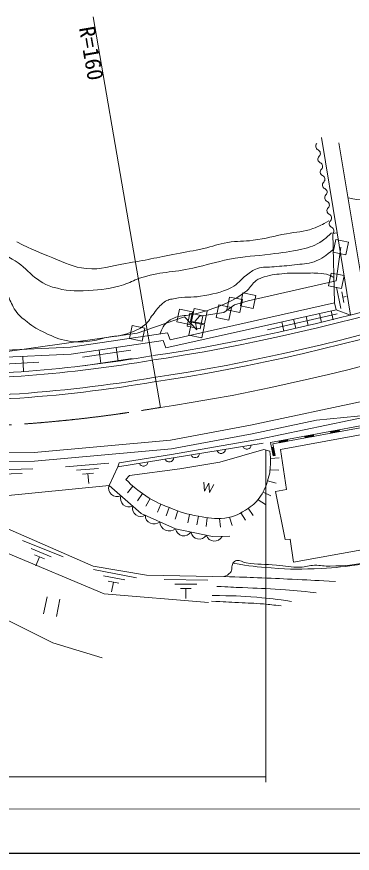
# Model space of a CAD drawing. Units: millimetres, scale not verified. Extents: x 40000 to 680000, y 20000 to 380000.
# Drawn here: x 192518 to 230942, y 205000 to 300878 of the extents above; entities that cross this region are included whole.
import ezdxf
from ezdxf.enums import TextEntityAlignment as Align

# ---------------------------------------------------------------- set-up
doc = ezdxf.new("R2010")
doc.units = ezdxf.units.MM
doc.header["$LTSCALE"] = 1000
doc.linetypes.add('CHAIN', pattern=[18.5, 12, -1.5, 3.5, -1.5])
for name, color, linetype, lineweight in [('M-BGD', 7, 'Continuous', 13), ('M-BMK', 2, 'CHAIN', 13), ('M-BMK-ROW', 30, 'Continuous', 13), ('M-STR-HTXT', 7, 'Continuous', 13), ('M-STR-STRC', 7, 'Continuous', 13), ('M-TTL-BAND', 7, 'Continuous', 25)]:
    doc.layers.add(name, color=color, linetype=linetype, lineweight=lineweight)
doc.styles.add('ＭＳ ゴシック', font='')
doc.styles.get('ＭＳ ゴシック').set_extended_font_data('MS Gothic')

msp = doc.modelspace()

# ---------------------------------------------------------------- linework, layer by layer
at = {"layer": 'M-BGD'}
for p, q in [((229204, 276091), (227401, 287053)), ((229408, 286424), (232622, 267166)), ((228700, 276017), (229204, 276091)), ((228916, 268080), (228700, 276017)), ((229204, 276091), (230757, 266690)), ((229615, 267422), (229128, 269875)), ((229984, 268133), (229740, 269359)), ((229862, 268746), (230249, 268823)), ((210106, 263861), (228916, 268080)), ((228916, 268080), (229091, 267299)), ((209610, 262930), (229091, 267299)), ((221253, 265006), (229219, 266826)), ((227434, 265841), (227199, 266875)), ((228767, 266145), (228533, 267174)), ((230757, 266690), (229091, 267299)), ((223105, 264856), (222866, 265903)), ((224462, 265165), (224225, 266208)), ((225908, 265494), (225671, 266532)), ((198668, 263005), (209801, 264642)), ((209801, 264642), (210106, 263861)), ((198745, 262208), (209287, 263758)), ((209287, 263758), (209610, 262930)), ((188684, 262549), (198668, 263005)), ((204145, 261409), (203917, 262968)), ((189228, 261773), (198745, 262208)), ((193308, 260215), (193207, 261955)), ((200060, 261875), (205570, 262679)), ((202164, 261132), (201938, 262677)), ((189267, 260969), (195062, 261303)), ((200179, 260882), (205725, 261691)), ((234089, 255327), (220307, 252472)), ((234089, 255327), (226846, 254639)), ((226846, 254639), (219491, 253079)), ((221597, 252070), (234361, 254448)), ((221832, 251910), (234397, 254251)), ((222733, 251270), (234624, 253458)), ((228487, 253150), (228451, 253347)), ((228460, 253298), (229443, 253481)), ((228469, 253248), (229452, 253432)), ((228478, 253199), (229461, 253382)), ((228487, 253150), (229471, 253333)), ((229471, 253333), (229434, 253530)), ((220307, 252472), (210243, 250685)), ((219491, 253079), (210252, 251359)), ((222589, 252051), (222552, 252248)), ((222562, 252199), (223545, 252382)), ((222571, 252150), (223554, 252333)), ((222580, 252100), (223563, 252284)), ((222589, 252051), (223572, 252234)), ((223572, 252234), (223535, 252431)), ((225538, 252601), (225502, 252797)), ((225511, 252748), (226494, 252931)), ((225520, 252699), (226503, 252882)), ((225529, 252650), (226512, 252833)), ((225538, 252601), (226521, 252784)), ((226521, 252784), (226485, 252980)), ((210252, 251359), (194561, 249953)), ((204090, 249276), (220755, 252019)), ((215775, 249834), (220815, 251280)), ((220815, 251280), (221518, 251087)), ((221902, 250538), (221597, 252070)), ((221706, 251519), (221903, 251558)), ((221706, 251519), (221902, 250538)), ((221756, 251528), (221951, 250548)), ((221805, 251538), (222000, 250557)), ((222098, 250577), (221832, 251910)), ((221854, 251548), (222049, 250567)), ((223413, 246685), (222733, 251270)), ((210243, 250685), (204229, 249748)), ((221581, 250246), (222577, 250334)), ((221902, 250538), (222098, 250577)), ((221902, 250538), (222098, 250577)), ((194561, 249953), (186608, 249858)), ((198090, 249283), (203071, 249724)), ((204229, 249748), (204090, 249276)), ((211207, 249055), (215775, 249834)), ((189362, 248935), (194360, 249054)), ((190623, 248465), (193123, 248525)), ((199379, 248895), (201869, 249116)), ((200046, 248452), (201291, 248562)), ((200668, 248507), (200768, 247385)), ((203084, 247168), (204090, 249276)), ((205445, 248284), (211207, 249055)), ((221528, 248933), (222528, 248896)), ((205014, 247823), (205445, 248284)), ((213926, 247526), (214017, 246486)), ((214017, 246486), (214515, 247404)), ((214515, 247404), (214605, 246364)), ((221250, 247704), (222213, 247437)), ((190085, 245881), (203084, 247168)), ((203084, 247168), (206765, 243954)), ((205812, 247082), (205186, 246302)), ((214605, 246364), (215101, 247282)), ((222151, 246447), (223413, 246685)), ((223242, 240947), (222151, 246447)), ((206912, 246233), (206356, 245402)), ((207786, 245655), (207309, 244776)), ((220147, 245500), (220997, 244973)), ((220720, 246379), (221634, 245973)), ((209023, 245018), (208644, 244092)), ((209990, 244616), (209623, 243685)), ((219038, 244558), (219599, 243730)), ((206765, 243954), (210706, 242169)), ((210982, 244240), (210678, 243287)), ((212318, 243845), (212118, 242865)), ((213318, 243637), (213143, 242653)), ((218168, 244012), (218712, 243173)), ((214337, 243457), (214225, 242463)), ((215733, 243366), (215853, 242374)), ((216867, 243509), (217179, 242559)), ((191479, 242179), (201259, 237916)), ((210706, 242169), (214942, 241292)), ((193174, 240839), (197822, 238994)), ((214942, 241292), (216904, 241329)), ((223836, 241009), (223242, 240947)), ((224206, 238371), (223836, 241009)), ((194152, 239913), (196475, 238990)), ((232452, 239844), (224206, 238371)), ((191256, 239462), (202520, 234725)), ((194548, 239217), (195710, 238756)), ((195129, 238987), (194713, 237940)), ((201259, 237916), (207369, 236861)), ((201326, 237535), (206235, 236583)), ((207369, 236861), (216887, 236694)), ((202458, 236806), (204912, 236330)), ((202977, 236196), (204204, 235958)), ((203590, 236077), (203376, 234971)), ((209392, 236362), (214392, 236311)), ((184586, 235189), (196634, 229109)), ((210637, 235849), (213137, 235824)), ((211257, 235343), (212507, 235330)), ((211882, 235336), (211871, 234210)), ((195994, 234409), (195589, 232451)), ((197463, 234105), (197058, 232147)), ((214489, 233746), (202520, 234725)), ((196634, 229109), (202313, 227394))]:
    msp.add_line(p, q, dxfattribs=at)
for points in [[(246337, 270850), (244157, 270252), (241982, 269657), (239810, 269067), (237641, 268484), (235475, 267908), (233311, 267343), (231150, 266789), (228989, 266248), (226831, 265722), (224673, 265213), (222516, 264722), (220359, 264252), (218202, 263803), (216046, 263377), (213890, 262976), (211734, 262602), (209571, 262256), (208088, 262035)], [(246469, 270368), (244289, 269770), (242113, 269175), (239940, 268585), (237770, 268001), (235602, 267425), (233436, 266859), (231272, 266304), (229109, 265762), (226947, 265236), (224786, 264726), (222624, 264234), (220463, 263763), (218302, 263312), (216140, 262886), (213978, 262484), (211816, 262109), (209647, 261762), (208161, 261541)], [(246998, 268439), (244818, 267841), (242639, 267245), (240462, 266654), (238287, 266069), (236112, 265491), (233938, 264922), (231763, 264365), (229589, 263821), (227413, 263291), (225237, 262778), (223059, 262282), (220880, 261806), (218699, 261352), (216516, 260921), (214332, 260516), (212145, 260136), (209953, 259785), (208455, 259563)]]:
    msp.add_lwpolyline(points, dxfattribs=at)
for centre, radius, start, end in [((227205, 286035), 452, 133.76533, 246.05528), ((227463, 284557), 452, 133.76533, 246.05528), ((226839, 285209), 452, 313.76533, 66.05528), ((227097, 283732), 452, 313.76533, 66.05528), ((227722, 283079), 452, 133.76533, 246.05528), ((227980, 281602), 452, 133.76533, 246.05528), ((227355, 282254), 452, 313.76533, 66.05528), ((227613, 280776), 452, 313.76533, 66.05528), ((228238, 280124), 452, 133.76533, 246.05528), ((227871, 279299), 452, 313.76533, 66.05528), ((228496, 278646), 452, 133.76533, 246.05528), ((228130, 277821), 452, 313.76533, 66.05528), ((228754, 277169), 452, 133.76533, 246.05528), ((228388, 276343), 452, 313.76533, 66.05528), ((181877, 413790), 154000, 269.20385, 279.7489), ((181877, 413790), 154500, 269.1748, 279.7489), ((181877, 413790), 156500, 267.50876, 279.7489), ((215912, 251336), 512, 202.02672, 356.66596), ((218872, 251823), 512, 202.02672, 356.66596), ((209992, 250361), 512, 202.02672, 356.66596), ((212952, 250848), 512, 202.02672, 356.66596), ((207032, 249874), 512, 202.02672, 356.66596), ((204009, 246858), 975, 161.49854, 296.25881), ((205365, 245675), 975, 161.49854, 296.25881), ((206744, 244572), 975, 166.46116, 301.00723), ((208221, 243706), 975, 178.24331, 313.00358), ((210012, 243058), 1128, 183.27363, 307.97326), ((211663, 242354), 975, 190.9237, 325.68397), ((213426, 241989), 975, 190.9237, 325.68397), ((215155, 241750), 975, 198.60109, 333.36136)]:
    msp.add_arc(centre, radius, start, end, dxfattribs=at)
for points, knots in [([(230461, 280115), (232000, 279845), (232504, 279770), (233827, 279727), (235320, 279679), (236159, 279810), (237641, 279991), (239729, 280247), (240475, 280483), (242905, 281122)], [0, 0, 0, 0, 1, 1, 1, 2, 2, 2, 3, 3, 3, 3]), ([(192525, 275061), (194438, 274135), (194998, 273855), (196646, 273238), (198122, 272687), (198920, 272170), (200487, 272012), (202244, 271835), (203228, 272308), (204971, 272592), (207260, 272967), (208527, 273264), (210804, 273702), (212011, 273934), (212692, 274037), (213892, 274302), (214990, 274544), (215570, 274837), (216680, 275017), (217807, 275201), (218463, 275093), (219593, 275254), (221099, 275469), (221921, 275714), (223413, 276008), (224597, 276240), (225318, 276168), (226445, 276601), (227176, 276882), (227470, 277021), (228244, 277486)], [0, 0, 0, 0, 1, 1, 1, 2, 2, 2, 3, 3, 3, 4, 4, 4, 5, 5, 5, 6, 6, 6, 7, 7, 7, 8, 8, 8, 9, 9, 9, 10, 10, 10, 10]), ([(188271, 274593), (189089, 274223), (189317, 274117), (190005, 273857), (190626, 273622), (191015, 273593), (191615, 273308), (193752, 272294), (194351, 270568), (196621, 269901), (198151, 269452), (199093, 269380), (200684, 269491), (202292, 269603), (203218, 269674), (204755, 270157), (205491, 270388), (205849, 270668), (206581, 270910), (208889, 271672), (210322, 271541), (212694, 272069), (214340, 272436), (215235, 272764), (216891, 273086), (218708, 273439), (219760, 273420), (221593, 273675), (222988, 273870), (223789, 273891), (225156, 274231), (226121, 274471), (226703, 274619), (227511, 275198), (227955, 275516), (228142, 275665), (228562, 276119)], [0, 0, 0, 0, 1, 1, 1, 2, 2, 2, 3, 3, 3, 4, 4, 4, 5, 5, 5, 6, 6, 6, 7, 7, 7, 8, 8, 8, 9, 9, 9, 10, 10, 10, 11, 11, 11, 12, 12, 12, 12]), ([(184872, 273828), (185661, 273238), (185898, 273070), (186589, 272635), (187447, 272094), (188017, 271944), (188871, 271396), (189595, 270931), (190040, 270701), (190640, 270084), (191052, 269660), (191191, 269342), (191502, 268840), (191886, 268221), (191959, 267789), (192383, 267197), (192808, 266604), (193143, 266341), (193717, 265891), (194459, 265310), (194931, 265049), (195781, 264641), (196748, 264176), (197314, 263915), (198368, 263722), (199329, 263546), (199896, 263591), (200867, 263689), (201654, 263769), (202072, 263962), (202847, 264118), (203729, 264295), (204260, 264247), (205113, 264535), (205969, 264823), (206489, 264981), (207189, 265552), (207709, 265977), (207801, 266405), (208238, 266916), (208669, 267419), (208851, 267776), (209390, 268162), (209815, 268467), (210147, 268483), (210660, 268591), (211774, 268826), (212442, 268652), (213563, 268852), (214979, 269105), (215828, 269192), (217109, 269845), (217875, 270236), (218111, 270742), (218811, 271241), (219286, 271579), (219526, 271840), (220076, 272033), (220782, 272280), (221237, 272140), (221981, 272213), (222903, 272303), (223423, 272330), (224341, 272452), (225215, 272568), (225739, 272512), (226570, 272804), (227522, 273140), (227890, 273477), (228749, 274196)], [0, 0, 0, 0, 1, 1, 1, 2, 2, 2, 3, 3, 3, 4, 4, 4, 5, 5, 5, 6, 6, 6, 7, 7, 7, 8, 8, 8, 9, 9, 9, 10, 10, 10, 11, 11, 11, 12, 12, 12, 13, 13, 13, 14, 14, 14, 15, 15, 15, 16, 16, 16, 17, 17, 17, 18, 18, 18, 19, 19, 19, 20, 20, 20, 21, 21, 21, 22, 22, 22, 23, 23, 23, 23]), ([(208899, 264510), (209215, 265193), (209324, 265583), (209888, 265991), (210194, 266213), (210390, 266311), (210746, 266436), (211461, 266686), (211917, 266600), (212657, 266759), (213578, 266957), (214090, 267105), (214975, 267429), (215986, 267799), (216565, 268002), (217502, 268534), (218080, 268861), (218377, 269094), (218889, 269517), (219354, 269900), (219472, 270271), (219951, 270638), (220264, 270876), (220494, 270932), (220868, 271055), (221753, 271346), (222294, 271350), (223221, 271445), (224018, 271527), (224471, 271479), (225272, 271484), (225951, 271487), (226335, 271542), (227011, 271475), (227522, 271424), (227837, 271471), (228309, 271270), (228524, 271179), (228617, 271138), (228836, 270991)], [0, 0, 0, 0, 1, 1, 1, 2, 2, 2, 3, 3, 3, 4, 4, 4, 5, 5, 5, 6, 6, 6, 7, 7, 7, 8, 8, 8, 9, 9, 9, 10, 10, 10, 11, 11, 11, 12, 12, 12, 13, 13, 13, 13]), ([(255355, 251565), (255411, 250883), (255452, 250642), (255369, 250060), (255315, 249685), (255293, 249468), (255157, 249114), (254880, 248397), (254598, 248052), (254195, 247398), (253514, 246293), (253058, 245724), (252348, 244637), (251894, 243941), (251694, 243513), (251201, 242844), (250786, 242281), (250566, 241946), (250054, 241469), (249390, 240849), (248977, 240515), (248160, 240119), (247261, 239682), (246729, 239455), (245749, 239257), (244178, 238940), (243253, 239066), (241650, 239064), (240313, 239062), (239563, 239097), (238230, 239197), (237625, 239243), (237288, 239452), (236686, 239373), (235892, 239269), (235525, 238898), (234750, 238696), (233629, 238404), (232990, 238268), (231844, 238104), (230104, 237854), (229123, 237725), (227367, 237648), (225139, 237549), (223881, 237523), (221658, 237698), (219940, 237833), (219329, 237912), (217281, 238245)], [0, 0, 0, 0, 1, 1, 1, 2, 2, 2, 3, 3, 3, 4, 4, 4, 5, 5, 5, 6, 6, 6, 7, 7, 7, 8, 8, 8, 9, 9, 9, 10, 10, 10, 11, 11, 11, 12, 12, 12, 13, 13, 13, 14, 14, 14, 15, 15, 15, 16, 16, 16, 16]), ([(205014, 247823), (205830, 247039), (206124, 246793), (206912, 246233), (208022, 245443), (208734, 245115), (210000, 244612), (211255, 244112), (211990, 243880), (213318, 243637), (214482, 243425), (215165, 243271), (216338, 243419), (217475, 243563), (218089, 243923), (219041, 244560), (219676, 244985), (220037, 245276), (220448, 245921), (220916, 246654), (221087, 247130), (221326, 247966), (221521, 248645), (221560, 249051), (221578, 249758), (221591, 250277), (221581, 250477), (221518, 251087)], [0, 0, 0, 0, 1, 1, 1, 2, 2, 2, 3, 3, 3, 4, 4, 4, 5, 5, 5, 6, 6, 6, 7, 7, 7, 8, 8, 8, 9, 9, 9, 9]), ([(216216, 236706), (216555, 236823), (216754, 236911), (216983, 237178), (217264, 237507), (217064, 237871), (217281, 238245), (217381, 238417), (217500, 238504), (217695, 238539), (218128, 238616), (218359, 238358), (218793, 238288), (220136, 238072), (220910, 238133), (222266, 238024), (223328, 237938), (223918, 237770), (224984, 237789), (225631, 237801), (225979, 237988), (226625, 238008), (227329, 238031), (227722, 237871), (228424, 237907), (230157, 237997), (231180, 237954), (232827, 238498), (233695, 238785), (234140, 239065), (234931, 239524), (235618, 239921), (235795, 240459), (236512, 240801), (236818, 240946), (237044, 240991), (237373, 240910), (238127, 240722), (238294, 240116), (238942, 239687), (240014, 238978), (240595, 238445), (241841, 238129), (242670, 237918), (243168, 237800), (244019, 237894), (245376, 238042), (246242, 238062), (247398, 238789), (248337, 239380), (248748, 239892), (249455, 240746), (250358, 241838), (250843, 242488), (251490, 243749), (252054, 244849), (252050, 245596), (252494, 246750), (252706, 247300), (252734, 247666), (253092, 248135), (253436, 248584), (253753, 248724), (254128, 249147), (254421, 249479), (254481, 249752), (254796, 250063), (255005, 250268), (255096, 250346), (255374, 250541)], [0, 0, 0, 0, 1, 1, 1, 2, 2, 2, 3, 3, 3, 4, 4, 4, 5, 5, 5, 6, 6, 6, 7, 7, 7, 8, 8, 8, 9, 9, 9, 10, 10, 10, 11, 11, 11, 12, 12, 12, 13, 13, 13, 14, 14, 14, 15, 15, 15, 16, 16, 16, 17, 17, 17, 18, 18, 18, 19, 19, 19, 20, 20, 20, 21, 21, 21, 22, 22, 22, 23, 23, 23, 23]), ([(216887, 236694), (218683, 236638), (219140, 236624), (220584, 236565), (222159, 236502), (223041, 236453), (224616, 236377), (226340, 236294), (226880, 236267), (229030, 236158)], [0, 0, 0, 0, 1, 1, 1, 2, 2, 2, 3, 3, 3, 3]), ([(215451, 235586), (216876, 235516), (217233, 235499), (218375, 235444), (220079, 235361), (221036, 235359), (222738, 235235), (224328, 235119), (224852, 235064), (226800, 234849)], [0, 0, 0, 0, 1, 1, 1, 2, 2, 2, 3, 3, 3, 3]), ([(214914, 234542), (217350, 234504), (218036, 234508), (220028, 234337), (221585, 234204), (222116, 234140), (224002, 233874)], [0, 0, 0, 0, 1, 1, 1, 2, 2, 2, 2]), ([(214819, 233881), (216326, 233813), (216707, 233796), (217917, 233733), (219036, 233674), (219665, 233673), (220781, 233571), (221578, 233497), (221844, 233468), (222817, 233341)], [0, 0, 0, 0, 1, 1, 1, 2, 2, 2, 3, 3, 3, 3])]:
    msp.add_open_spline(points, degree=3, knots=knots, dxfattribs=at)
at = {"layer": 'M-BMK'}
msp.add_lwpolyline([(247924, 265064), (245742, 264465), (243559, 263869), (241376, 263275), (239191, 262687), (237004, 262106), (234815, 261534), (232623, 260972), (230428, 260423), (228229, 259887), (226027, 259368), (223821, 258866), (221610, 258383), (219395, 257922), (217175, 257484), (214950, 257071), (212721, 256684), (210487, 256326), (208970, 256101)], dxfattribs=at)
msp.add_arc((181877, 413790), 160000, 267.50876, 279.7489, dxfattribs=at)
at = {"layer": 'M-BMK-ROW'}
for p, q in [((229061, 275363), (228757, 273894)), ((230530, 275059), (229061, 275363)), ((229110, 270620), (229643, 274477)), ((230225, 273590), (230530, 275059)), ((228757, 273894), (230225, 273590)), ((228528, 271506), (228224, 270038)), ((229997, 271202), (228528, 271506)), ((219011, 268335), (229110, 270620)), ((229692, 269733), (229997, 271202)), ((228224, 270038), (229692, 269733)), ((216885, 268754), (216580, 267285)), ((218353, 268450), (216885, 268754)), ((218429, 269222), (218125, 267753)), ((219898, 268918), (218429, 269222)), ((219593, 267449), (219898, 268918)), ((215648, 267866), (215344, 266397)), ((217117, 267562), (215648, 267866)), ((216231, 266979), (217467, 267867)), ((216813, 266093), (217117, 267562)), ((217467, 267867), (219011, 268335)), ((218049, 266981), (218353, 268450)), ((218125, 267753), (219593, 267449)), ((211163, 267372), (210859, 265903)), ((212632, 267068), (211163, 267372)), ((212357, 266885), (212053, 265416)), ((212328, 265599), (212632, 267068)), ((213826, 266581), (212357, 266885)), ((212854, 267435), (212550, 265966)), ((214323, 267131), (212854, 267435)), ((212940, 265999), (213437, 266549)), ((213437, 266549), (216231, 266979)), ((213522, 265112), (213826, 266581)), ((214019, 265662), (214323, 267131)), ((216580, 267285), (218049, 266981)), ((206311, 264599), (211746, 266485)), ((210859, 265903), (212328, 265599)), ((211746, 266485), (213125, 264974)), ((212543, 265861), (212238, 264392)), ((214011, 265557), (212543, 265861)), ((212550, 265966), (214019, 265662)), ((213125, 264974), (212940, 265999)), ((215344, 266397), (216813, 266093)), ((205728, 265485), (205424, 264016)), ((207197, 265181), (205728, 265485)), ((206893, 263712), (207197, 265181)), ((212053, 265416), (213522, 265112)), ((213707, 264088), (214011, 265557)), ((189730, 262271), (206311, 264599)), ((205424, 264016), (206893, 263712)), ((212238, 264392), (213707, 264088))]:
    msp.add_line(p, q, dxfattribs=at)
at = {"layer": 'M-STR-HTXT'}
for p, q in [((208970, 256101), (201277, 300878)), ((221045, 251217), (221045, 213142)), ((74528, 213772), (221045, 213772))]:
    msp.add_line(p, q, dxfattribs=at)
msp.add_lwpolyline([(174922, 210056), (235533, 210080), (326282, 235429)], dxfattribs=at)
at = {"layer": 'M-STR-STRC'}
for p, q in [((232933, 256952), (219296, 254059)), ((219296, 254059), (210115, 252350)), ((210115, 252350), (194510, 250952)), ((194510, 250952), (186580, 250858))]:
    msp.add_line(p, q, dxfattribs=at)
msp.add_lwpolyline([(247131, 267957), (244950, 267359), (242770, 266763), (240593, 266171), (238416, 265586), (236239, 265007), (234063, 264438), (231886, 263880), (229709, 263335), (227530, 262805), (225350, 262290), (223168, 261794), (220984, 261317), (218799, 260862), (216611, 260430), (214420, 260023), (212227, 259643), (210029, 259291), (208529, 259068)], dxfattribs=at)
msp.add_arc((181877, 413790), 157000, 267.50876, 279.7489, dxfattribs=at)
at = {"layer": 'M-TTL-BAND'}
msp.add_line((40000, 205000), (579000, 205000), dxfattribs=at)

# ---------------------------------------------------------------- texts
at = {"layer": 'M-STR-HTXT', "style": 'ＭＳ ゴシック'}
msp.add_text('R=160', height=1833, rotation=279.749, dxfattribs=at).set_placement((201442, 299916), align=Align.TOP_LEFT)

doc.saveas('drawing.dxf')
